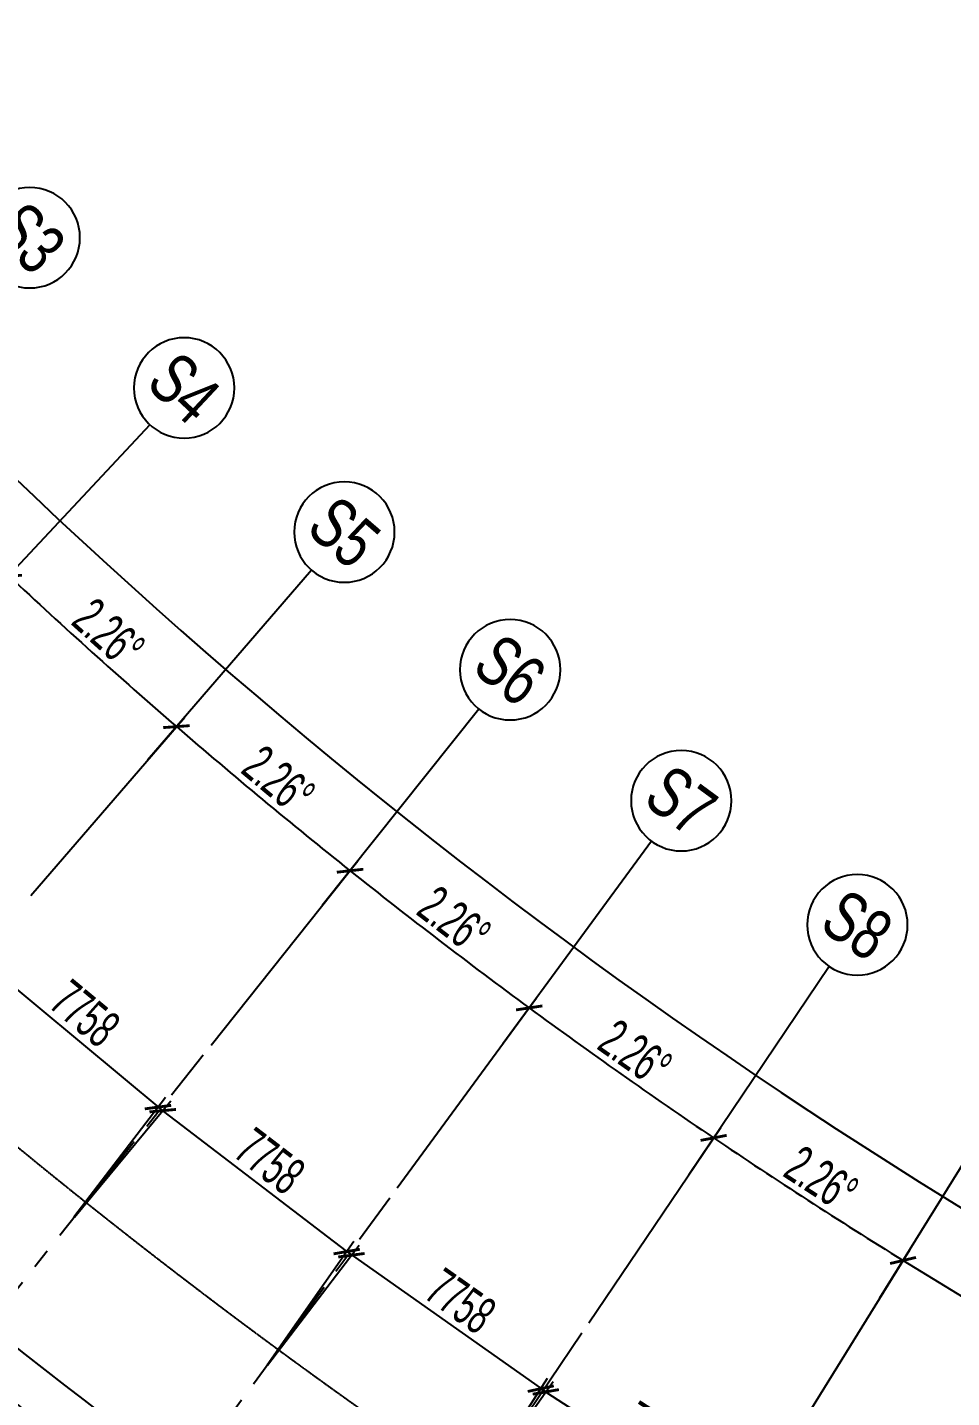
# Model space of a CAD drawing. Extents: x -668578 to 2331563, y -1202445 to 1620273.
# Drawn here: x 197328 to 226766, y 130991 to 174613 of the extents above; entities that cross this region are included whole.
import ezdxf
from ezdxf.enums import TextEntityAlignment as Align

# ---------------------------------------------------------------- set-up
doc = ezdxf.new("R2010")
doc.units = 0
for name, pattern in [('CENTER2', [28.575, 19.05, -3.175, 3.175, -3.175]), ('DASH', [0.35, 0.25, -0.1]), ('DASHED2', [9.525, 6.35, -3.175])]:
    doc.linetypes.add(name, pattern=pattern)
doc.layers.get('0').update_dxf_attribs({"color": 8})
doc.layers.get('Defpoints').update_dxf_attribs({"color": 8})
for name, color, linetype in [('#标注', 8, 'Continuous'), ('#轴线', 8, 'CENTER2'), ('G-EVAC', 8, 'Continuous'), ('外轮廓', 8, 'Continuous')]:
    doc.layers.add(name, color=color, linetype=linetype)
doc.layers.add('A-X-CHEK', color=8, linetype='DASHED2', plot=False)
doc.styles.add('JHZX', font='jrs.shx', dxfattribs={"width": 0.6, "bigfont": 'jhz.shx'})
doc.dimstyles.new('JZBZ-400', dxfattribs={"dimscale": 400, "dimtxt": 3, "dimasz": 1.5, "dimexe": 1, "dimexo": 1, "dimgap": 0.5, "dimtad": 1, "dimdec": 0, "dimdsep": 46, "dimtxsty": 'JHZX', "dimblk1": 'ARCHTICK', "dimblk2": 'ARCHTICK', "dimsah": 1, "dimcen": 0, "dimclrd": 1, "dimclre": 1, "dimclrt": 2, "dimazin": 2, "dimtfac": 1, "dimtdec": 0, "dimtix": 1, "dimtmove": 0, "dimatfit": 3, "dimfxl": 0, "dimtolj": 1, "dimlwd": -1, "dimlwe": -1, "dimarcsym": 0})

# ---------------------------------------------------------------- blocks, each defined once
blk = doc.blocks.new('_ARCHTICK')
at = {"color": 0, "linetype": 'ByBlock', "const_width": 0.15}
blk.add_lwpolyline([(-0.5, -0.5), (0.5, 0.5)], dxfattribs=at)
blk = doc.blocks.new('*D2918')
at = {"layer": '#标注', "ltscale": 300, "transparency": 16777216}
for p, q in [((52517, 44290), (60086, 50671)), ((174425, -21557), (175612, -11729))]:
    blk.add_line(p, q, dxfattribs=at)
blk.add_arc((197092, 166179), 179600, 220.13382, 263.11563, dxfattribs=at)
at = {"layer": 'Defpoints', "color": 0, "ltscale": 300, "transparency": 16777216}
for p in [(197092, 166179), (52212, 44032), (92699, 20035), (174378, -21955)]:
    blk.add_point(p, dxfattribs=at)
at = {"layer": '#标注', "ltscale": 300, "transparency": 16777216, "xscale": 600, "yscale": 600, "zscale": 600}
for p, rotation in [((59781, 50414), 130.1338192809486), ((175564, -12126), 353.1156299250185)]:
    blk.add_blockref('_ARCHTICK', p, dxfattribs=dict(at, rotation=rotation))
at = {"layer": '#标注', "ltscale": 300, "transparency": 16777216, "insert": (112118, 8861), "char_height": 1200, "attachment_point": 5, "rotation": 331.6247, "style": 'JHZX'}
blk.add_mtext('\\A1;42.98°', dxfattribs=at)
blk = doc.blocks.new('*D2922')
at = {"layer": '#标注', "ltscale": 300, "transparency": 16777216}
for p, q in [((67934, 28059), (73057, 33538)), ((73487, 23069), (78389, 28745))]:
    blk.add_line(p, q, dxfattribs=at)
blk.add_arc((197092, 166179), 182000, 226.92042, 229.18262, dxfattribs=at)
at = {"layer": 'Defpoints', "color": 0, "ltscale": 300, "transparency": 16777216}
for p in [(197092, 166179), (74544, 31621), (67661, 27767), (73225, 22766)]:
    blk.add_point(p, dxfattribs=at)
at = {"layer": '#标注', "ltscale": 300, "transparency": 16777216, "xscale": 600, "yscale": 600, "zscale": 600}
for p, rotation in [((72784, 33245), 136.9204201115843), ((78128, 28442), 319.1826194624979)]:
    blk.add_blockref('_ARCHTICK', p, dxfattribs=dict(at, rotation=rotation))
at = {"layer": '#标注', "ltscale": 300, "transparency": 16777216, "insert": (75967, 31412), "char_height": 1200, "attachment_point": 5, "rotation": 318.0515, "style": 'JHZX'}
blk.add_mtext('\\A1;2.26°', dxfattribs=at)
blk = doc.blocks.new('*D2923')
at = {"layer": '#标注', "ltscale": 300, "transparency": 16777216}
for p, q in [((73487, 23069), (78389, 28745)), ((79232, 18301), (83907, 24166))]:
    blk.add_line(p, q, dxfattribs=at)
blk.add_arc((197092, 166179), 182000, 229.18262, 231.44482, dxfattribs=at)
at = {"layer": 'Defpoints', "color": 0, "ltscale": 300, "transparency": 16777216}
for p in [(197092, 166179), (79951, 26888), (73225, 22766), (78983, 17989)]:
    blk.add_point(p, dxfattribs=at)
at = {"layer": '#标注', "ltscale": 300, "transparency": 16777216, "xscale": 600, "yscale": 600, "zscale": 600}
for p, rotation in [((78128, 28442), 139.1826194624971), ((83657, 23854), 321.4448202023581)]:
    blk.add_blockref('_ARCHTICK', p, dxfattribs=dict(at, rotation=rotation))
at = {"layer": '#标注', "ltscale": 300, "transparency": 16777216, "insert": (81381, 26736), "char_height": 1200, "attachment_point": 5, "rotation": 320.3137, "style": 'JHZX'}
blk.add_mtext('\\A1;2.26°', dxfattribs=at)
blk = doc.blocks.new('*D2910')
at = {"layer": '#标注', "ltscale": 300, "transparency": 16777216}
for p, q in [((79232, 18301), (83907, 24166)), ((85161, 13764), (89600, 19809))]:
    blk.add_line(p, q, dxfattribs=at)
blk.add_arc((197092, 166179), 182000, 231.44482, 233.70702, dxfattribs=at)
at = {"layer": 'Defpoints', "color": 0, "ltscale": 300, "transparency": 16777216}
for p in [(197092, 166179), (85540, 22373), (78983, 17989), (84924, 13442)]:
    blk.add_point(p, dxfattribs=at)
at = {"layer": '#标注', "ltscale": 300, "transparency": 16777216, "xscale": 600, "yscale": 600, "zscale": 600}
for p, rotation in [((83657, 23854), 141.4448202023583), ((89364, 19487), 323.707020942222)]:
    blk.add_blockref('_ARCHTICK', p, dxfattribs=dict(at, rotation=rotation))
at = {"layer": '#标注', "ltscale": 300, "transparency": 16777216, "insert": (86975, 22278), "char_height": 1200, "attachment_point": 5, "rotation": 322.5759, "style": 'JHZX'}
blk.add_mtext('\\A1;2.26°', dxfattribs=at)
blk = doc.blocks.new('*D2911')
at = {"layer": '#标注', "ltscale": 300, "transparency": 16777216}
for p, q in [((85161, 13764), (89600, 19809)), ((91265, 9465), (95462, 15681))]:
    blk.add_line(p, q, dxfattribs=at)
blk.add_arc((197092, 166179), 182000, 233.70702, 235.96922, dxfattribs=at)
at = {"layer": 'Defpoints', "color": 0, "ltscale": 300, "transparency": 16777216}
for p in [(197092, 166179), (91304, 18082), (84924, 13442), (91041, 9134)]:
    blk.add_point(p, dxfattribs=at)
at = {"layer": '#标注', "ltscale": 300, "transparency": 16777216, "xscale": 600, "yscale": 600, "zscale": 600}
for p, rotation in [((89364, 19487), 143.7070209422228), ((95238, 15349), 325.9692216820964)]:
    blk.add_blockref('_ARCHTICK', p, dxfattribs=dict(at, rotation=rotation))
at = {"layer": '#标注', "ltscale": 300, "transparency": 16777216, "insert": (92741, 18043), "char_height": 1200, "attachment_point": 5, "rotation": 324.8381, "style": 'JHZX'}
blk.add_mtext('\\A1;2.26°', dxfattribs=at)
blk = doc.blocks.new('*D2912')
at = {"layer": '#标注', "ltscale": 300, "transparency": 16777216}
for p, q in [((91265, 9465), (95462, 15681)), ((97533, 5410), (101482, 11786))]:
    blk.add_line(p, q, dxfattribs=at)
blk.add_arc((197092, 166179), 182000, 235.96922, 238.23142, dxfattribs=at)
at = {"layer": 'Defpoints', "color": 0, "ltscale": 300, "transparency": 16777216}
for p in [(197092, 166179), (97232, 14022), (91041, 9134), (97322, 5070)]:
    blk.add_point(p, dxfattribs=at)
at = {"layer": '#标注', "ltscale": 300, "transparency": 16777216, "xscale": 600, "yscale": 600, "zscale": 600}
for p, rotation in [((95238, 15349), 145.9692216820972), ((101271, 11446), 328.2314223130762)]:
    blk.add_blockref('_ARCHTICK', p, dxfattribs=dict(at, rotation=rotation))
at = {"layer": '#标注', "ltscale": 300, "transparency": 16777216, "insert": (98670, 14040), "char_height": 1200, "attachment_point": 5, "rotation": 327.1003, "style": 'JHZX'}
blk.add_mtext('\\A1;2.26°', dxfattribs=at)
blk = doc.blocks.new('*D2913')
at = {"layer": '#标注', "ltscale": 300, "transparency": 16777216}
for p, q in [((97533, 5410), (101482, 11786)), ((103957, 1605), (107650, 8133))]:
    blk.add_line(p, q, dxfattribs=at)
blk.add_arc((197092, 166179), 182000, 238.23142, 240.49362, dxfattribs=at)
at = {"layer": 'Defpoints', "color": 0, "ltscale": 300, "transparency": 16777216}
for p in [(197092, 166179), (103316, 10198), (97322, 5070), (103760, 1257)]:
    blk.add_point(p, dxfattribs=at)
at = {"layer": '#标注', "ltscale": 300, "transparency": 16777216, "xscale": 600, "yscale": 600, "zscale": 600}
for p, rotation in [((101271, 11446), 148.2314223130731), ((107453, 7784), 330.4936231196902)]:
    blk.add_blockref('_ARCHTICK', p, dxfattribs=dict(at, rotation=rotation))
at = {"layer": '#标注', "ltscale": 300, "transparency": 16777216, "insert": (104752, 10273), "char_height": 1200, "attachment_point": 5, "rotation": 329.3625, "style": 'JHZX'}
blk.add_mtext('\\A1;2.26°', dxfattribs=at)
blk = doc.blocks.new('*U2924')
at = {"linetype": 'ByBlock'}
blk.add_line((0, -20), (0, 0), dxfattribs=at)
blk.add_circle((0, -24), 4, dxfattribs=at)
at = {"color": 253, "linetype": 'ByBlock', "style": 'JHZX', "width": 0.75}
blk.add_attdef('AXES', text='', height=4, dxfattribs=at).set_placement((0, -24), align=Align.MIDDLE_CENTER)
blk = doc.blocks.new('*D2997')
at = {"layer": '#标注', "transparency": 16777216}
for p, q in [((-85597, 26692), (-82526, 30393)), ((-82782, 30085), (-76812, 25131)), ((-79627, 21738), (-76556, 25439))]:
    blk.add_line(p, q, dxfattribs=at)
at = {"layer": 'Defpoints', "color": 0, "transparency": 16777216}
for p in [(-85853, 26384), (-76812, 25131), (-79883, 21430)]:
    blk.add_point(p, dxfattribs=at)
at = {"layer": '#标注', "transparency": 16777216, "xscale": 600, "yscale": 600, "zscale": 600}
for p, rotation in [((-82782, 30085), 140.3137249285785), ((-76812, 25131), 320.3137249285784)]:
    blk.add_blockref('_ARCHTICK', p, dxfattribs=dict(at, rotation=rotation))
at = {"layer": '#标注', "transparency": 16777216, "insert": (-79286, 28224), "char_height": 1200, "attachment_point": 5, "rotation": 320.3137, "style": 'JHZX'}
blk.add_mtext('\\A1;7758', dxfattribs=at)
blk = doc.blocks.new('*D3000')
at = {"layer": '#标注', "transparency": 16777216}
for p, q in [((-67162, 12584), (-64554, 16616)), ((-64771, 16280), (-58257, 12066)), ((-60648, 8370), (-58040, 12402))]:
    blk.add_line(p, q, dxfattribs=at)
at = {"layer": 'Defpoints', "color": 0, "transparency": 16777216}
for p in [(-67379, 12248), (-58257, 12066), (-60866, 8034)]:
    blk.add_point(p, dxfattribs=at)
at = {"layer": '#标注', "transparency": 16777216, "xscale": 600, "yscale": 600, "zscale": 600}
for p, rotation in [((-64771, 16280), 147.1003350215469), ((-58257, 12066), 327.1003350215469)]:
    blk.add_blockref('_ARCHTICK', p, dxfattribs=dict(at, rotation=rotation))
at = {"layer": '#标注', "transparency": 16777216, "insert": (-61080, 14845), "char_height": 1200, "attachment_point": 5, "rotation": 327.1003, "style": 'JHZX'}
blk.add_mtext('\\A1;7758', dxfattribs=at)
blk = doc.blocks.new('*D3001')
at = {"layer": '#标注', "transparency": 16777216}
for p, q in [((-73491, 17043), (-70723, 20972)), ((-70953, 20645), (-64611, 16178)), ((-67149, 12575), (-64381, 16505))]:
    blk.add_line(p, q, dxfattribs=at)
at = {"layer": 'Defpoints', "color": 0, "transparency": 16777216}
for p in [(-73722, 16716), (-64611, 16178), (-67379, 12248)]:
    blk.add_point(p, dxfattribs=at)
at = {"layer": '#标注', "transparency": 16777216, "xscale": 600, "yscale": 600, "zscale": 600}
for p, rotation in [((-70953, 20645), 144.8381265405064), ((-64611, 16178), 324.8381265405064)]:
    blk.add_blockref('_ARCHTICK', p, dxfattribs=dict(at, rotation=rotation))
at = {"layer": '#标注', "transparency": 16777216, "insert": (-67321, 19066), "char_height": 1200, "attachment_point": 5, "rotation": 324.8381, "style": 'JHZX'}
blk.add_mtext('\\A1;7758', dxfattribs=at)
blk = doc.blocks.new('*D3002')
at = {"layer": '#标注', "transparency": 16777216}
for p, q in [((-79640, 21748), (-76721, 25561)), ((-76964, 25244), (-70803, 20529)), ((-73479, 17033), (-70560, 20847))]:
    blk.add_line(p, q, dxfattribs=at)
at = {"layer": 'Defpoints', "color": 0, "transparency": 16777216}
for p in [(-79883, 21430), (-70803, 20529), (-73722, 16716)]:
    blk.add_point(p, dxfattribs=at)
at = {"layer": '#标注', "transparency": 16777216, "xscale": 600, "yscale": 600, "zscale": 600}
for p, rotation in [((-76964, 25244), 142.5759180594664), ((-70803, 20529), 322.5759180594664)]:
    blk.add_blockref('_ARCHTICK', p, dxfattribs=dict(at, rotation=rotation))
at = {"layer": '#标注', "transparency": 16777216, "insert": (-73398, 23522), "char_height": 1200, "attachment_point": 5, "rotation": 322.5759, "style": 'JHZX'}
blk.add_mtext('\\A1;7758', dxfattribs=at)
blk = doc.blocks.new('A$Caccc0cd0')
at = {"layer": '#标注'}
for p1, p2, distance, picture, middle in [((-85852.7, 26384.2), (-79882.6, 21430.1), 4809.1, '*D2997', (-79285.8, 28223.6)), ((-79882.6, 21430.1), (-73721.6, 16715.6), 4802.1, '*D3002', (-73397.7, 23521.8)), ((-73721.6, 16715.6), (-67379.4, 12247.9), 4807, '*D3001', (-67321.5, 19065.6)), ((-67379.4, 12247.9), (-60865.7, 8034.1), 4802.1, '*D3000', (-61079.6, 14844.6))]:
    dim = blk.add_aligned_dim(p1=p1, p2=p2, distance=distance, dimstyle='JZBZ-400', override={"dimclrd": 256, "dimclre": 256, "dimclrt": 256}, dxfattribs=at)
    dim.commit()
    dim.dimension.update_dxf_attribs({"geometry": picture, "text_midpoint": middle})
blk = doc.blocks.new('DSGDFG')
at = {"layer": '#轴线', "ltscale": 200}
for p, q in [((35227.4, -36910.9), (78982.9, 17988.6)), ((43365.9, -43147.5), (84924.4, 13442)), ((91040.7, 9133.5), (51745.5, -49056.6))]:
    blk.add_line(p, q, dxfattribs=at)
for radius in [206950, 212800, 220600, 228400, 236200, 244000, 251800]:
    blk.add_arc((197092.2, 166179.2), radius, 218.438892, 265.140584, dxfattribs=at)
at = {"layer": '#标注', "linetype": 'ByBlock'}
ref = blk.add_blockref('*U2924', (66625.1, 37260.5), dxfattribs=dict(at, xscale=-399.9999999999999, yscale=399.9999999999999, rotation=134.6579735288742))
ref.add_attrib('AXES', 'S3', dxfattribs={"layer": '0', "color": 253, "linetype": 'ByBlock', "height": 1600, "rotation": 314.65797, "style": 'JHZX', "width": 0.75}).set_placement((73453.7, 44008.1), align=Align.MIDDLE_CENTER)
at = {"layer": '#标注', "ltscale": 300}
blk.add_blockref('A$Caccc0cd0', (154502.6, -8915.6), dxfattribs=at)
at = {"layer": '#标注', "linetype": 'ByBlock'}
ref = blk.add_blockref('*U2924', (71815.2, 32211.4), dxfattribs=dict(at, xscale=-400, yscale=400, rotation=136.9200554588989))
ref.add_attrib('AXES', 'S4', dxfattribs={"layer": '0', "color": 253, "linetype": 'ByBlock', "height": 1600, "rotation": 316.92006, "style": 'JHZX', "width": 0.75}).set_placement((78372.2, 39223.2), align=Align.MIDDLE_CENTER)
ref = blk.add_blockref('*U2924', (77200.6, 27371), dxfattribs=dict(at, xscale=-399.9999999999999, yscale=399.9999999999999, rotation=139.1821373889232))
ref.add_attrib('AXES', 'S5', dxfattribs={"layer": '0', "color": 253, "linetype": 'ByBlock', "height": 1600, "rotation": 319.18214, "style": 'JHZX', "width": 0.75}).set_placement((83475.8, 34636.2), align=Align.MIDDLE_CENTER)
ref = blk.add_blockref('*U2924', (82772.9, 22747), dxfattribs=dict(at, xscale=-400, yscale=400, rotation=141.4442193189474))
ref.add_attrib('AXES', 'S6', dxfattribs={"layer": '0', "color": 253, "linetype": 'ByBlock', "height": 1600, "rotation": 321.44422, "style": 'JHZX', "width": 0.75}).set_placement((88756.4, 30254.2), align=Align.MIDDLE_CENTER)
ref = blk.add_blockref('*U2924', (88523.3, 18346.5), dxfattribs=dict(at, xscale=-400, yscale=400, rotation=143.7063012489712))
ref.add_attrib('AXES', 'S7', dxfattribs={"layer": '0', "color": 253, "linetype": 'ByBlock', "height": 1600, "rotation": 323.7063, "style": 'JHZX', "width": 0.75}).set_placement((94205.8, 26084.1), align=Align.MIDDLE_CENTER)
ref = blk.add_blockref('*U2924', (94443, 14176.5), dxfattribs=dict(at, xscale=-400, yscale=400, rotation=145.9683831789954))
ref.add_attrib('AXES', 'S8', dxfattribs={"layer": '0', "color": 253, "linetype": 'ByBlock', "height": 1600, "rotation": 325.96838, "style": 'JHZX', "width": 0.75}).set_placement((99815.6, 22132.3), align=Align.MIDDLE_CENTER)
ref = blk.add_blockref('*U2924', (100522.6, 10243.3), dxfattribs=dict(at, xscale=-399.9999999999993, yscale=399.9999999999993, rotation=148.23046510902))
ref.add_attrib('AXES', 'S9', dxfattribs={"layer": '0', "color": 253, "linetype": 'ByBlock', "height": 1600, "rotation": 328.23047, "style": 'JHZX', "width": 0.75}).set_placement((105577, 18404.9), align=Align.MIDDLE_CENTER)
at = {"layer": '#标注', "ltscale": 300}
for base, p1, p2, picture, middle in [((92698.6, 20034.9), (52211.6, 44032.2), (174377.5, -21954.5), '*D2918', (112118.4, 8861.3)), ((74543.9, 31620.9), (67661.1, 27767.3), (73225.4, 22766.2), '*D2922', (75966.8, 31412.4)), ((79950.8, 26888.5), (73225.4, 22766.2), (78982.9, 17988.6), '*D2923', (81380.8, 26736.3)), ((85540.3, 22373.1), (78982.9, 17988.6), (84924.4, 13442), '*D2910', (86975.2, 22277.5)), ((91303.6, 18082), (84924.4, 13442), (91040.7, 9133.5), '*D2911', (92741.2, 18043.1)), ((97231.8, 14021.6), (91040.7, 9133.5), (97322.4, 5069.8), '*D2912', (98669.8, 14039.5)), ((103315.7, 10198.5), (97322.4, 5069.8), (103759.5, 1257.2), '*D2913', (104751.9, 10273.1))]:
    dim = blk.add_angular_dim_3p(base=base, center=(197092.1, 166179.2), p1=p1, p2=p2, dimstyle='JZBZ-400', override={"dimclrd": 256, "dimclre": 256, "dimclrt": 256}, dxfattribs=at)
    dim.commit()
    dim.dimension.update_dxf_attribs({"geometry": picture, "text_midpoint": middle})

msp = doc.modelspace()

# ---------------------------------------------------------------- hatches: boundary and pattern name
at = {"layer": 'A-X-CHEK'}
h = msp.add_hatch(dxfattribs=at)
h.set_pattern_fill('ANGLE', color=256, scale=200)
h.set_pattern_definition([(0, (-960408.3, -97087), (0, 698.5), [508, -190.5]), (90, (-960408.3, -97087), (-698.5, 4e-14), [508, -190.5])])
edge = h.paths.add_edge_path()
edge.add_line((159485.5, 154341.7), (162593.9, 156962.1))
edge.add_arc((321041, 290089.1), 206949.9, 220.036916, 233.776236)
edge.add_line((198746, 123139.4), (196348.7, 119875.1))
edge.add_arc((321041.1, 290089.2), 211000, 220.120431, 233.774908, ccw=False)
edge.add_arc((157435.3, 152220.6), 2950, 40.12043, 45.97466)

# ---------------------------------------------------------------- linework, layer by layer
msp.add_lwpolyline([(159485.5, 154341.7), (162593.9, 156962.1, 0.060021), (198746, 123139.4), (196348.7, 119875.1, -0.0596495), (159691.1, 154121.5, 0.0255494), (159485.5, 154341.7)], format="xyb", close=True, dxfattribs=at)
at = {"layer": 'G-EVAC'}
msp.add_arc((321041.1, 290089.2), 200500, 218.438892, 247.578661, dxfattribs=at)
at = {"layer": '外轮廓', "linetype": 'DASH', "ltscale": 3}
msp.add_lwpolyline([(189043.5, 68295.9), (215978.7, 111791.1, -0.0850899), (162593.9, 156962.1), (123487.8, 123995.6, 0.0839387)], format="xyb", close=True, dxfattribs=at)
at = {"layer": '外轮廓', "color": 3, "linetype": 'DASH', "ltscale": 5}
for radius, start, end in [(195500, 216.20463, 249.43985), (201900, 223.098538, 235.940845)]:
    msp.add_arc((321041.1, 290089.2), radius, start, end, dxfattribs=at)

# ---------------------------------------------------------------- block references
at = {"layer": '#标注'}
msp.add_blockref('DSGDFG', (123948.9, 123910), dxfattribs=at)

doc.saveas('drawing.dxf')
